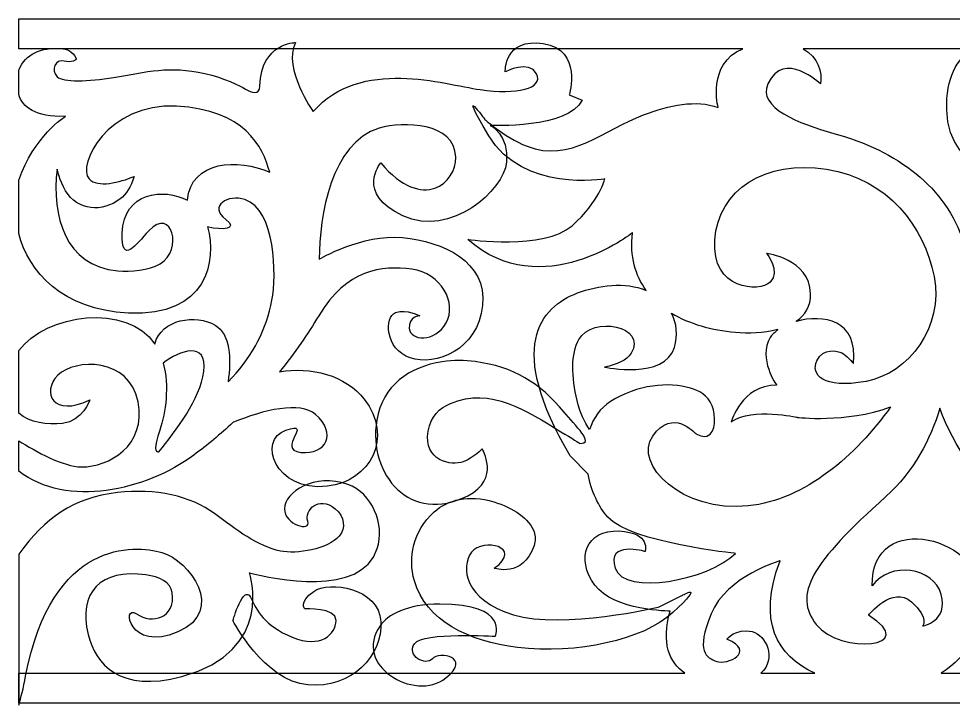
# Model space of a CAD drawing. Header units: centimetres. Extents: x -27.5 to -5.7, y -9.5 to -3.3.
# Drawn here: x -27.5 to -19.12, y -9.5 to -3.35 of the extents above; entities that cross this region are included whole.
import ezdxf

# ---------------------------------------------------------------- set-up
doc = ezdxf.new("R2010")
doc.units = ezdxf.units.CM
doc.header["$MEASUREMENT"] = 0
doc.layers.add('layer 1', color=7, linetype='Continuous')

msp = doc.modelspace()

# ---------------------------------------------------------------- linework, layer by layer
at = {"layer": 'layer 1', "color": 250}
for points, knots in [([(-6.20952, -7.5562), (-6.20952, -7.5562), (-6.0637, -7.52969), (-6.05045, -7.64237), (-6.05045, -7.64237), (-6.03719, -7.75504), (-6.24266, -7.77493), (-6.33545, -7.74841), (-6.33545, -7.74841), (-6.54642, -7.68814), (-6.60865, -7.4776), (-6.79254, -7.40811), (-6.79254, -7.40811), (-6.93299, -7.35503), (-7.14573, -7.3441), (-7.27001, -7.5098), (-7.27001, -7.5098), (-7.27001, -7.5098), (-7.62492, -7.23495), (-8.23915, -7.07578), (-8.23915, -7.07578), (-7.84729, -7.07707), (-7.0926, -7.04137), (-6.60847, -6.77569), (-6.60847, -6.77569), (-5.93063, -6.4037), (-5.90661, -6.82985), (-5.90661, -6.82985), (-5.90661, -6.82985), (-5.90661, -6.82985), (-5.88896, -7.01221), (-6.01838, -7.01221), (-6.01838, -7.01221), (-6.14779, -7.01221), (-6.25367, -6.94162), (-6.25367, -6.94162), (-6.25367, -6.94162), (-6.25367, -6.94162), (-6.25291, -6.98228), (-6.25291, -6.98228), (-6.25291, -6.98228), (-6.25291, -6.98228), (-6.2224, -7.27207), (-5.92498, -7.22631), (-5.92498, -7.22631), (-5.79743, -7.20669), (-5.71198, -7.15199), (-5.65716, -7.08449), (-5.65716, -7.08449), (-5.65716, -7.08449), (-5.65716, -6.62291), (-5.65716, -6.62291), (-5.65716, -6.62291), (-5.76316, -6.47938), (-5.95936, -6.33273), (-6.18427, -6.37981), (-6.18427, -6.37981), (-6.18427, -6.37981), (-5.8071, -6.09818), (-5.65716, -5.70645), (-5.65716, -5.70645), (-5.65716, -5.70645), (-5.65716, -5.04429), (-5.65716, -5.04429), (-5.65716, -5.04429), (-5.77338, -4.70698), (-6.0165, -4.48088), (-6.0165, -4.48088), (-6.0165, -4.48088), (-6.0165, -4.48088), (-6.23003, -4.15296), (-6.11564, -3.9623), (-6.11564, -3.9623), (-6.00124, -3.77165), (-5.80296, -3.97756), (-5.74958, -4.09957), (-5.74958, -4.09957), (-5.72405, -4.15793), (-5.67936, -4.1273), (-5.65716, -4.05363), (-5.65716, -4.05363), (-5.65716, -4.05363), (-5.65716, -3.85443), (-5.65716, -3.85443), (-5.65716, -3.85443), (-5.66869, -3.80989), (-5.68842, -3.76352), (-5.71907, -3.71826), (-5.71907, -3.71826), (-5.74851, -3.67481), (-5.79112, -3.64017), (-5.84072, -3.61693), (-5.84072, -3.61693), (-5.84072, -3.61693), (-5.65716, -3.61693), (-5.65716, -3.61693), (-5.65716, -3.61693), (-5.65716, -3.61693), (-5.65716, -3.34837), (-5.65716, -3.34837), (-5.65716, -3.34837), (-5.65716, -3.34837), (-27.5, -3.34837), (-27.5, -3.34837), (-27.5, -3.34837), (-27.5, -3.34837), (-27.5, -3.61693), (-27.5, -3.61693), (-27.5, -3.61693), (-27.5, -3.61693), (-21.00954, -3.61693), (-21.00954, -3.61693), (-21.00954, -3.61693), (-21.33507, -3.75475), (-21.23022, -4.14298), (-21.23022, -4.14298), (-21.23022, -4.14298), (-21.43006, -4.07207), (-21.66797, -4.12173), (-21.89868, -4.20919), (-21.89868, -4.20919), (-22.24223, -4.33943), (-22.56341, -4.64507), (-22.9425, -4.49138), (-22.9425, -4.49138), (-23.15939, -4.40344), (-23.33584, -4.23704), (-23.32584, -4.24776), (-23.32584, -4.24776), (-23.30984, -4.2649), (-23.59064, -3.8823), (-23.28656, -4.39648), (-23.28656, -4.39648), (-22.98247, -4.91065), (-22.24715, -4.78349), (-22.24715, -4.78349), (-22.24715, -4.78349), (-22.24715, -4.78349), (-22.29138, -4.98252), (-22.54017, -5.20367), (-22.54017, -5.20367), (-22.78897, -5.42482), (-23.47337, -5.32546), (-23.47337, -5.32546), (-23.47337, -5.32546), (-22.81418, -5.91223), (-21.99882, -5.26649), (-21.99882, -5.26649), (-21.99882, -5.26649), (-22.02155, -5.47865), (-21.97281, -5.64932), (-21.87593, -5.78255), (-21.87593, -5.78255), (-22.06528, -5.70321), (-22.30538, -5.73612), (-22.48979, -5.80537), (-22.48979, -5.80537), (-22.8307, -5.93339), (-23.12934, -6.29196), (-22.55725, -7.2639), (-22.55725, -7.2639), (-22.55725, -7.2639), (-22.39679, -7.42972), (-22.39679, -7.42972), (-22.39679, -7.42972), (-22.36715, -7.58225), (-22.30258, -7.72382), (-22.21972, -7.81305), (-22.21972, -7.81305), (-22.00268, -8.04679), (-21.07608, -8.13861), (-21.07608, -8.13861), (-21.07608, -8.13861), (-21.31816, -8.3807), (-22.06946, -8.52261), (-22.15294, -8.27218), (-22.15294, -8.27218), (-22.23641, -8.02175), (-21.88581, -8.12192), (-21.88581, -8.12192), (-21.88581, -8.12192), (-21.88581, -8.12192), (-21.82737, -7.95496), (-22.11954, -7.93827), (-22.11954, -7.93827), (-22.41172, -7.92157), (-22.51189, -8.1887), (-22.33659, -8.42244), (-22.33659, -8.42244), (-22.16128, -8.65617), (-21.66042, -8.65617), (-21.66042, -8.65617), (-21.66042, -8.65617), (-21.7442, -8.9418), (-21.66637, -9.11619), (-21.52924, -9.21192), (-21.52924, -9.21192), (-21.52924, -9.21192), (-27.5, -9.21192), (-27.5, -9.21192), (-27.5, -9.21192), (-27.5, -9.21192), (-27.5, -9.48048), (-27.5, -9.48048), (-27.5, -9.48048), (-27.5, -9.48048), (-5.65716, -9.48048), (-5.65716, -9.48048), (-5.65716, -9.48048), (-5.65716, -9.48048), (-5.65716, -9.21192), (-5.65716, -9.21192), (-5.65716, -9.21192), (-5.65716, -9.21192), (-5.73011, -9.21192), (-5.73011, -9.21192), (-5.73011, -9.21192), (-5.72729, -9.15378), (-5.74042, -9.07238), (-5.81873, -9.01364), (-5.81873, -9.01364), (-5.954, -8.91219), (-5.89482, -8.82765), (-5.90328, -8.71774), (-5.90328, -8.71774), (-5.91173, -8.60784), (-6.17381, -8.37112), (-6.17381, -8.37112), (-6.17381, -8.37112), (-6.17381, -8.37112), (-5.8441, -8.37957), (-5.75955, -8.20203), (-5.75955, -8.20203), (-5.67501, -8.02449), (-5.93709, -7.97377), (-5.93709, -7.97377), (-5.93709, -7.97377), (-5.93709, -7.97377), (-5.74591, -7.87053), (-5.83045, -7.61691), (-5.83045, -7.61691), (-5.88104, -7.46513), (-6.1797, -7.38149), (-6.20952, -7.5562)], [0, 0, 0, 0, 0.016129, 0.016129, 0.016129, 0.016129, 0.0322581, 0.0322581, 0.0322581, 0.0322581, 0.0483871, 0.0483871, 0.0483871, 0.0483871, 0.0645161, 0.0645161, 0.0645161, 0.0645161, 0.0806452, 0.0806452, 0.0806452, 0.0806452, 0.0967742, 0.0967742, 0.0967742, 0.0967742, 0.1129032, 0.1129032, 0.1129032, 0.1129032, 0.1290323, 0.1290323, 0.1290323, 0.1290323, 0.1451613, 0.1451613, 0.1451613, 0.1451613, 0.1612903, 0.1612903, 0.1612903, 0.1612903, 0.1774194, 0.1774194, 0.1774194, 0.1774194, 0.1935484, 0.1935484, 0.1935484, 0.1935484, 0.2096774, 0.2096774, 0.2096774, 0.2096774, 0.2258065, 0.2258065, 0.2258065, 0.2258065, 0.2419355, 0.2419355, 0.2419355, 0.2419355, 0.2580645, 0.2580645, 0.2580645, 0.2580645, 0.2741935, 0.2741935, 0.2741935, 0.2741935, 0.2903226, 0.2903226, 0.2903226, 0.2903226, 0.3064516, 0.3064516, 0.3064516, 0.3064516, 0.3225806, 0.3225806, 0.3225806, 0.3225806, 0.3387097, 0.3387097, 0.3387097, 0.3387097, 0.3548387, 0.3548387, 0.3548387, 0.3548387, 0.3709677, 0.3709677, 0.3709677, 0.3709677, 0.3870968, 0.3870968, 0.3870968, 0.3870968, 0.4032258, 0.4032258, 0.4032258, 0.4032258, 0.4193548, 0.4193548, 0.4193548, 0.4193548, 0.4354839, 0.4354839, 0.4354839, 0.4354839, 0.4516129, 0.4516129, 0.4516129, 0.4516129, 0.4677419, 0.4677419, 0.4677419, 0.4677419, 0.483871, 0.483871, 0.483871, 0.483871, 0.5, 0.5, 0.5, 0.5, 0.516129, 0.516129, 0.516129, 0.516129, 0.5322581, 0.5322581, 0.5322581, 0.5322581, 0.5483871, 0.5483871, 0.5483871, 0.5483871, 0.5645161, 0.5645161, 0.5645161, 0.5645161, 0.5806452, 0.5806452, 0.5806452, 0.5806452, 0.5967742, 0.5967742, 0.5967742, 0.5967742, 0.6129032, 0.6129032, 0.6129032, 0.6129032, 0.6290323, 0.6290323, 0.6290323, 0.6290323, 0.6451613, 0.6451613, 0.6451613, 0.6451613, 0.6612903, 0.6612903, 0.6612903, 0.6612903, 0.6774194, 0.6774194, 0.6774194, 0.6774194, 0.6935484, 0.6935484, 0.6935484, 0.6935484, 0.7096774, 0.7096774, 0.7096774, 0.7096774, 0.7258065, 0.7258065, 0.7258065, 0.7258065, 0.7419355, 0.7419355, 0.7419355, 0.7419355, 0.7580645, 0.7580645, 0.7580645, 0.7580645, 0.7741935, 0.7741935, 0.7741935, 0.7741935, 0.7903226, 0.7903226, 0.7903226, 0.7903226, 0.8064516, 0.8064516, 0.8064516, 0.8064516, 0.8225806, 0.8225806, 0.8225806, 0.8225806, 0.8387097, 0.8387097, 0.8387097, 0.8387097, 0.8548387, 0.8548387, 0.8548387, 0.8548387, 0.8709677, 0.8709677, 0.8709677, 0.8709677, 0.8870968, 0.8870968, 0.8870968, 0.8870968, 0.9032258, 0.9032258, 0.9032258, 0.9032258, 0.9193548, 0.9193548, 0.9193548, 0.9193548, 0.9354839, 0.9354839, 0.9354839, 0.9354839, 0.9516129, 0.9516129, 0.9516129, 0.9516129, 0.9677419, 0.9677419, 0.9677419, 0.9677419, 1, 1, 1, 1]), ([(-23.13909, -3.82453), (-23.13909, -3.82453), (-22.92382, -3.71222), (-22.85831, -3.84325), (-22.85831, -3.84325), (-22.79279, -3.97428), (-23.03613, -4.03043), (-23.36371, -3.98364), (-23.36371, -3.98364), (-23.69129, -3.93684), (-24.43067, -3.6935), (-24.8612, -4.18018), (-24.8612, -4.18018), (-24.8612, -4.18018), (-25.13262, -3.79645), (-25.02031, -3.56247), (-25.02031, -3.56247), (-25.02031, -3.56247), (-25.32642, -3.56247), (-25.33817, -3.95102), (-25.33817, -3.95102), (-25.34079, -4.03796), (-25.41584, -4.01059), (-25.46821, -3.97825), (-25.46821, -3.97825), (-25.51881, -3.947), (-25.66004, -3.87911), (-25.83278, -3.83922), (-25.83278, -3.83922), (-26.15063, -3.76584), (-26.34988, -3.82604), (-26.65124, -3.87535), (-26.65124, -3.87535), (-26.87246, -3.91154), (-27.10281, -3.92102), (-27.1559, -3.86794), (-27.1559, -3.86794), (-27.21743, -3.80641), (-27.16641, -3.70917), (-27.09358, -3.728), (-27.09358, -3.728), (-27.03133, -3.7441), (-26.9734, -3.7248), (-26.98732, -3.69759), (-26.98732, -3.69759), (-27.01609, -3.64136), (-27.0676, -3.62018), (-27.12183, -3.61585), (-27.12183, -3.61585), (-27.29775, -3.60181), (-27.44317, -3.6666), (-27.49526, -3.8027), (-27.49526, -3.8027), (-27.49694, -3.80708), (-27.49852, -3.81155), (-27.5, -3.81608), (-27.5, -3.81608), (-27.5, -3.81608), (-27.5, -3.88716), (-27.5, -3.88716), (-27.5, -3.88716), (-27.5, -3.88716), (-27.5, -4.02856), (-27.5, -4.02856), (-27.5, -4.02856), (-27.4635, -4.13878), (-27.35445, -4.23399), (-27.08117, -4.22213), (-27.08117, -4.22213), (-27.08117, -4.22213), (-27.3679, -4.40474), (-27.49785, -4.79451), (-27.49785, -4.79451), (-27.4986, -4.79676), (-27.49928, -4.79908), (-27.5, -4.80135), (-27.5, -4.80135), (-27.5, -4.80135), (-27.5, -5.2743), (-27.5, -5.2743), (-27.5, -5.2743), (-27.40785, -5.61499), (-27.11473, -5.95662), (-26.51612, -5.98582), (-26.51612, -5.98582), (-25.80901, -6.02031), (-25.72211, -5.5155), (-25.80745, -5.21447), (-25.80745, -5.21447), (-25.67696, -5.2457), (-25.52709, -5.23417), (-25.64295, -5.14728), (-25.64295, -5.14728), (-25.80498, -5.02575), (-25.62031, -4.91893), (-25.47269, -4.96837), (-25.47269, -4.96837), (-25.19575, -5.0611), (-25.18842, -5.64873), (-25.22948, -5.86991), (-25.22948, -5.86991), (-25.2766, -6.1238), (-25.40015, -6.36581), (-25.58372, -6.56034), (-25.58372, -6.56034), (-25.58372, -6.56034), (-25.62311, -6.60208), (-25.62311, -6.60208), (-25.62311, -6.60208), (-25.59265, -6.39383), (-25.60374, -6.17567), (-25.73887, -6.09451), (-25.73887, -6.09451), (-25.90802, -5.99292), (-26.22396, -6.03738), (-26.28014, -6.26397), (-26.28014, -6.26397), (-26.52462, -5.88984), (-27.25956, -5.99415), (-27.5, -6.3218), (-27.5, -6.3218), (-27.5, -6.3218), (-27.5, -6.88137), (-27.5, -6.88137), (-27.5, -6.88137), (-27.4003, -6.97091), (-27.24352, -6.98797), (-27.10678, -6.97494), (-27.10678, -6.97494), (-26.92909, -6.95802), (-26.86139, -6.76341), (-26.86139, -6.76341), (-26.86139, -6.76341), (-27.19139, -6.92418), (-27.30139, -6.69572), (-27.14908, -6.54341), (-27.14908, -6.54341), (-26.99678, -6.39111), (-26.50601, -6.38265), (-26.42986, -6.78033), (-26.42986, -6.78033), (-26.35371, -7.17802), (-26.69217, -7.36417), (-26.93755, -7.36417), (-26.93755, -7.36417), (-27.09899, -7.36417), (-27.3483, -7.225), (-27.5, -7.12978), (-27.5, -7.12978), (-27.5, -7.12978), (-27.5, -7.40123), (-27.5, -7.40123), (-27.5, -7.40123), (-27.06538, -7.7369), (-26.36322, -7.5767), (-25.931, -7.25888), (-25.931, -7.25888), (-25.80757, -7.16813), (-25.69104, -7.07007), (-25.58173, -6.96749), (-25.58173, -6.96749), (-25.3092, -6.85179), (-24.97342, -6.77426), (-24.83833, -6.89376), (-24.83833, -6.89376), (-24.64596, -7.06393), (-24.74215, -7.2563), (-24.97151, -7.23411), (-24.97151, -7.23411), (-25.20087, -7.21191), (-24.84573, -6.94555), (-25.10469, -7.03434), (-25.10469, -7.03434), (-25.36365, -7.12312), (-25.20574, -7.5885), (-24.73475, -7.53746), (-24.73475, -7.53746), (-24.34452, -7.49517), (-24.13902, -7.09473), (-24.40429, -6.75642), (-24.40429, -6.75642), (-24.57016, -6.54487), (-24.88252, -6.46017), (-25.16252, -6.51312), (-25.16252, -6.51312), (-25.02641, -6.3435), (-24.90869, -6.17238), (-24.81064, -6.00988), (-24.81064, -6.00988), (-24.55926, -5.59331), (-24.24324, -5.5574), (-23.9775, -5.59331), (-23.9775, -5.59331), (-23.71176, -5.62922), (-23.56812, -5.89496), (-23.66867, -6.07452), (-23.66867, -6.07452), (-23.76922, -6.25407), (-23.99187, -6.23253), (-23.99905, -6.12479), (-23.99905, -6.12479), (-24.00623, -6.01706), (-23.90568, -6.00988), (-23.90568, -6.00988), (-23.90568, -6.00988), (-23.90568, -6.00988), (-24.01837, -5.9456), (-24.12206, -5.98166), (-24.12206, -5.98166), (-24.22575, -6.01773), (-24.21673, -6.31076), (-23.99132, -6.3874), (-23.99132, -6.3874), (-23.76591, -6.46404), (-23.38271, -6.31527), (-23.34214, -5.91855), (-23.34214, -5.91855), (-23.30157, -5.52183), (-23.69378, -5.34601), (-24.05895, -5.30994), (-24.05895, -5.30994), (-24.42411, -5.27387), (-24.80527, -5.50266), (-24.80527, -5.50266), (-24.80527, -5.50266), (-24.80527, -5.11637), (-24.70181, -4.46075), (-24.26765, -4.32904), (-24.26765, -4.32904), (-24.0536, -4.2641), (-23.58995, -4.27851), (-23.58309, -4.58817), (-23.58309, -4.58817), (-23.58047, -4.70599), (-23.65198, -4.82588), (-23.76913, -4.86656), (-23.76913, -4.86656), (-23.89186, -4.90917), (-24.06468, -4.86484), (-24.25484, -4.64008), (-24.25484, -4.64008), (-24.25484, -4.64008), (-24.48648, -4.91585), (-24.05629, -5.1144), (-24.05629, -5.1144), (-23.62609, -5.31295), (-23.15184, -4.88549), (-23.1274, -4.63499), (-23.1274, -4.63499), (-23.10297, -4.38449), (-23.27404, -4.30506), (-23.27404, -4.30506), (-23.27404, -4.30506), (-23.27404, -4.30506), (-22.57142, -4.33561), (-22.44922, -4.079), (-22.44922, -4.079), (-22.44922, -4.079), (-22.56531, -4.03012), (-22.56531, -4.03012), (-22.56531, -4.03012), (-22.56531, -4.03012), (-22.44311, -3.62688), (-22.79748, -3.57189), (-22.79748, -3.57189), (-23.15184, -3.51691), (-23.13909, -3.82453), (-23.13909, -3.82453)], [0, 0, 0, 0, 0.0147059, 0.0147059, 0.0147059, 0.0147059, 0.0294118, 0.0294118, 0.0294118, 0.0294118, 0.0441176, 0.0441176, 0.0441176, 0.0441176, 0.0588235, 0.0588235, 0.0588235, 0.0588235, 0.0735294, 0.0735294, 0.0735294, 0.0735294, 0.0882353, 0.0882353, 0.0882353, 0.0882353, 0.1029412, 0.1029412, 0.1029412, 0.1029412, 0.1176471, 0.1176471, 0.1176471, 0.1176471, 0.1323529, 0.1323529, 0.1323529, 0.1323529, 0.1470588, 0.1470588, 0.1470588, 0.1470588, 0.1617647, 0.1617647, 0.1617647, 0.1617647, 0.1764706, 0.1764706, 0.1764706, 0.1764706, 0.1911765, 0.1911765, 0.1911765, 0.1911765, 0.2058824, 0.2058824, 0.2058824, 0.2058824, 0.2205882, 0.2205882, 0.2205882, 0.2205882, 0.2352941, 0.2352941, 0.2352941, 0.2352941, 0.25, 0.25, 0.25, 0.25, 0.2647059, 0.2647059, 0.2647059, 0.2647059, 0.2794118, 0.2794118, 0.2794118, 0.2794118, 0.2941176, 0.2941176, 0.2941176, 0.2941176, 0.3088235, 0.3088235, 0.3088235, 0.3088235, 0.3235294, 0.3235294, 0.3235294, 0.3235294, 0.3382353, 0.3382353, 0.3382353, 0.3382353, 0.3529412, 0.3529412, 0.3529412, 0.3529412, 0.3676471, 0.3676471, 0.3676471, 0.3676471, 0.3823529, 0.3823529, 0.3823529, 0.3823529, 0.3970588, 0.3970588, 0.3970588, 0.3970588, 0.4117647, 0.4117647, 0.4117647, 0.4117647, 0.4264706, 0.4264706, 0.4264706, 0.4264706, 0.4411765, 0.4411765, 0.4411765, 0.4411765, 0.4558824, 0.4558824, 0.4558824, 0.4558824, 0.4705882, 0.4705882, 0.4705882, 0.4705882, 0.4852941, 0.4852941, 0.4852941, 0.4852941, 0.5, 0.5, 0.5, 0.5, 0.5147059, 0.5147059, 0.5147059, 0.5147059, 0.5294118, 0.5294118, 0.5294118, 0.5294118, 0.5441176, 0.5441176, 0.5441176, 0.5441176, 0.5588235, 0.5588235, 0.5588235, 0.5588235, 0.5735294, 0.5735294, 0.5735294, 0.5735294, 0.5882353, 0.5882353, 0.5882353, 0.5882353, 0.6029412, 0.6029412, 0.6029412, 0.6029412, 0.6176471, 0.6176471, 0.6176471, 0.6176471, 0.6323529, 0.6323529, 0.6323529, 0.6323529, 0.6470588, 0.6470588, 0.6470588, 0.6470588, 0.6617647, 0.6617647, 0.6617647, 0.6617647, 0.6764706, 0.6764706, 0.6764706, 0.6764706, 0.6911765, 0.6911765, 0.6911765, 0.6911765, 0.7058824, 0.7058824, 0.7058824, 0.7058824, 0.7205882, 0.7205882, 0.7205882, 0.7205882, 0.7352941, 0.7352941, 0.7352941, 0.7352941, 0.75, 0.75, 0.75, 0.75, 0.7647059, 0.7647059, 0.7647059, 0.7647059, 0.7794118, 0.7794118, 0.7794118, 0.7794118, 0.7941176, 0.7941176, 0.7941176, 0.7941176, 0.8088235, 0.8088235, 0.8088235, 0.8088235, 0.8235294, 0.8235294, 0.8235294, 0.8235294, 0.8382353, 0.8382353, 0.8382353, 0.8382353, 0.8529412, 0.8529412, 0.8529412, 0.8529412, 0.8676471, 0.8676471, 0.8676471, 0.8676471, 0.8823529, 0.8823529, 0.8823529, 0.8823529, 0.8970588, 0.8970588, 0.8970588, 0.8970588, 0.9117647, 0.9117647, 0.9117647, 0.9117647, 0.9264706, 0.9264706, 0.9264706, 0.9264706, 0.9411765, 0.9411765, 0.9411765, 0.9411765, 0.9558824, 0.9558824, 0.9558824, 0.9558824, 0.9705882, 0.9705882, 0.9705882, 0.9705882, 1, 1, 1, 1]), ([(-18.95241, -3.61693), (-19.0886, -3.70965), (-19.19054, -3.87913), (-19.18141, -4.16598), (-19.18141, -4.16598), (-19.16224, -4.76859), (-18.49482, -4.81593), (-18.49482, -4.81593), (-18.49482, -4.81593), (-18.49482, -4.81593), (-18.6825, -4.89757), (-18.813, -5.07676), (-18.813, -5.07676), (-18.89776, -5.15517), (-18.9699, -5.24822), (-19.03068, -5.34993), (-19.03068, -5.34993), (-19.18536, -4.86185), (-19.62454, -4.53035), (-20.19258, -4.37587), (-20.19258, -4.37587), (-20.5055, -4.29078), (-20.8817, -4.14461), (-20.7849, -3.93342), (-20.7849, -3.93342), (-20.64082, -3.61907), (-20.31338, -3.93342), (-20.31338, -3.93342), (-20.31338, -3.93342), (-20.29735, -3.82924), (-20.33038, -3.69075), (-20.46942, -3.61693), (-20.46942, -3.61693), (-20.46942, -3.61693), (-18.95241, -3.61693), (-18.95241, -3.61693)], [0, 0, 0, 0, 0.1, 0.1, 0.1, 0.1, 0.2, 0.2, 0.2, 0.2, 0.3, 0.3, 0.3, 0.3, 0.4, 0.4, 0.4, 0.4, 0.5, 0.5, 0.5, 0.5, 0.6, 0.6, 0.6, 0.6, 0.7, 0.7, 0.7, 0.7, 0.8, 0.8, 0.8, 0.8, 1, 1, 1, 1]), ([(-25.98675, -4.97422), (-26.20068, -4.86418), (-26.56156, -4.89946), (-26.57127, -5.26883), (-26.57127, -5.26883), (-26.57903, -5.56355), (-26.45261, -5.37406), (-26.33401, -5.24845), (-26.33401, -5.24845), (-26.12341, -5.02542), (-26.02372, -5.42348), (-26.23201, -5.54396), (-26.23201, -5.54396), (-26.33747, -5.60495), (-26.49255, -5.61842), (-26.61249, -5.60724), (-26.61249, -5.60724), (-27.08737, -5.56296), (-27.20535, -5.11561), (-27.1559, -4.69524), (-27.1559, -4.69524), (-27.1559, -4.69524), (-27.13463, -4.79773), (-27.07913, -4.89097), (-27.07913, -4.89097), (-26.97381, -5.06793), (-26.74817, -5.08747), (-26.58953, -4.96261), (-26.58953, -4.96261), (-26.53666, -4.921), (-26.49159, -4.85766), (-26.46628, -4.76165), (-26.46628, -4.76165), (-26.59253, -4.81526), (-26.79327, -4.8669), (-26.8691, -4.78348), (-26.8691, -4.78348), (-26.97941, -4.66215), (-26.70364, -4.09958), (-26.08593, -4.13268), (-26.08593, -4.13268), (-25.47154, -4.16559), (-25.31547, -4.49312), (-25.24869, -4.72456), (-25.24869, -4.72456), (-25.53458, -4.59621), (-25.95578, -4.61817), (-25.98675, -4.97422)], [0, 0, 0, 0, 0.0769231, 0.0769231, 0.0769231, 0.0769231, 0.1538462, 0.1538462, 0.1538462, 0.1538462, 0.2307692, 0.2307692, 0.2307692, 0.2307692, 0.3076923, 0.3076923, 0.3076923, 0.3076923, 0.3846154, 0.3846154, 0.3846154, 0.3846154, 0.4615385, 0.4615385, 0.4615385, 0.4615385, 0.5384615, 0.5384615, 0.5384615, 0.5384615, 0.6153846, 0.6153846, 0.6153846, 0.6153846, 0.6923077, 0.6923077, 0.6923077, 0.6923077, 0.7692308, 0.7692308, 0.7692308, 0.7692308, 0.8461538, 0.8461538, 0.8461538, 0.8461538, 1, 1, 1, 1]), ([(-20.52969, -6.05797), (-20.52959, -6.05901), (-20.5295, -6.06005), (-20.52942, -6.06109), (-20.52942, -6.06109), (-20.29076, -5.99321), (-19.97315, -6.04484), (-20.01742, -6.43768), (-20.01742, -6.43768), (-20.01742, -6.43768), (-20.08961, -6.35746), (-20.1217, -6.34142), (-20.1217, -6.34142), (-20.15379, -6.32538), (-20.29016, -6.29329), (-20.34631, -6.41362), (-20.34631, -6.41362), (-20.40247, -6.53394), (-20.29016, -6.67032), (-19.90511, -6.59812), (-19.90511, -6.59812), (-19.52006, -6.52592), (-19.20721, -6.10879), (-19.29545, -5.65956), (-19.29545, -5.65956), (-19.38369, -5.21034), (-19.70456, -4.78518), (-20.25807, -4.69694), (-20.25807, -4.69694), (-20.81158, -4.6087), (-21.22872, -4.88144), (-21.26081, -5.33066), (-21.26081, -5.33066), (-21.2929, -5.77989), (-20.85971, -5.80395), (-20.76345, -5.70769), (-20.76345, -5.70769), (-20.66719, -5.61143), (-20.79554, -5.45099), (-20.79554, -5.45099), (-20.79554, -5.45099), (-20.79554, -5.45099), (-20.41049, -5.49912), (-20.40247, -5.81198), (-20.40247, -5.81198), (-20.39958, -5.92438), (-20.45055, -6.00365), (-20.52969, -6.05797)], [0, 0, 0, 0, 0.0769231, 0.0769231, 0.0769231, 0.0769231, 0.1538462, 0.1538462, 0.1538462, 0.1538462, 0.2307692, 0.2307692, 0.2307692, 0.2307692, 0.3076923, 0.3076923, 0.3076923, 0.3076923, 0.3846154, 0.3846154, 0.3846154, 0.3846154, 0.4615385, 0.4615385, 0.4615385, 0.4615385, 0.5384615, 0.5384615, 0.5384615, 0.5384615, 0.6153846, 0.6153846, 0.6153846, 0.6153846, 0.6923077, 0.6923077, 0.6923077, 0.6923077, 0.7692308, 0.7692308, 0.7692308, 0.7692308, 0.8461538, 0.8461538, 0.8461538, 0.8461538, 1, 1, 1, 1]), ([(-20.696, -6.13726), (-20.69683, -6.13517), (-20.69762, -6.13305), (-20.69836, -6.13089), (-20.69836, -6.13089), (-20.82077, -6.1629), (-20.96077, -6.16711), (-21.0763, -6.15692), (-21.0763, -6.15692), (-21.2877, -6.13826), (-21.48885, -6.08296), (-21.64951, -5.98588), (-21.64951, -5.98588), (-21.60222, -6.07584), (-21.58855, -6.18274), (-21.6221, -6.29346), (-21.6221, -6.29346), (-21.71032, -6.5846), (-22.24848, -6.46991), (-22.24848, -6.46991), (-22.24848, -6.46991), (-22.13805, -6.44794), (-22.04948, -6.40944), (-22.01052, -6.34558), (-22.01052, -6.34558), (-21.86228, -6.10255), (-22.35774, -6.00459), (-22.47955, -6.22311), (-22.47955, -6.22311), (-22.55021, -6.34987), (-22.54574, -6.55772), (-22.4955, -6.76986), (-22.4955, -6.76986), (-22.4703, -6.87627), (-22.4282, -6.9622), (-22.38249, -7.02998), (-22.38249, -7.02998), (-22.34934, -6.92649), (-22.289, -6.83689), (-22.19467, -6.77794), (-22.19467, -6.77794), (-21.95468, -6.62794), (-21.67156, -6.59869), (-21.47859, -6.65919), (-21.47859, -6.65919), (-21.40329, -6.6828), (-21.32302, -6.71629), (-21.28437, -6.81611), (-21.28437, -6.81611), (-21.25026, -6.90419), (-21.24695, -7.05919), (-21.33091, -7.08721), (-21.33091, -7.08721), (-21.3775, -7.10275), (-21.43684, -7.06099), (-21.43684, -7.06099), (-21.43684, -7.06099), (-21.43684, -7.06099), (-21.63975, -6.83162), (-21.81619, -7.08746), (-21.81619, -7.08746), (-21.99263, -7.3433), (-21.55152, -7.77559), (-20.96044, -7.71383), (-20.96044, -7.71383), (-20.45051, -7.66056), (-19.99313, -7.25928), (-19.68455, -6.82722), (-19.68455, -6.82722), (-20.09197, -6.97355), (-20.52294, -6.91968), (-20.52294, -6.91968), (-20.52294, -6.91968), (-20.52294, -6.91968), (-20.91587, -6.828), (-21.11234, -6.95897), (-21.11234, -6.95897), (-21.11234, -6.95897), (-21.02065, -6.63153), (-20.70631, -6.63153), (-20.70631, -6.63153), (-20.70631, -6.63153), (-20.87716, -6.39434), (-20.76345, -6.20505), (-20.76345, -6.20505), (-20.74922, -6.18136), (-20.72586, -6.15832), (-20.696, -6.13726)], [0, 0, 0, 0, 0.0434783, 0.0434783, 0.0434783, 0.0434783, 0.0869565, 0.0869565, 0.0869565, 0.0869565, 0.1304348, 0.1304348, 0.1304348, 0.1304348, 0.173913, 0.173913, 0.173913, 0.173913, 0.2173913, 0.2173913, 0.2173913, 0.2173913, 0.2608696, 0.2608696, 0.2608696, 0.2608696, 0.3043478, 0.3043478, 0.3043478, 0.3043478, 0.3478261, 0.3478261, 0.3478261, 0.3478261, 0.3913043, 0.3913043, 0.3913043, 0.3913043, 0.4347826, 0.4347826, 0.4347826, 0.4347826, 0.4782609, 0.4782609, 0.4782609, 0.4782609, 0.5217391, 0.5217391, 0.5217391, 0.5217391, 0.5652174, 0.5652174, 0.5652174, 0.5652174, 0.6086957, 0.6086957, 0.6086957, 0.6086957, 0.6521739, 0.6521739, 0.6521739, 0.6521739, 0.6956522, 0.6956522, 0.6956522, 0.6956522, 0.7391304, 0.7391304, 0.7391304, 0.7391304, 0.7826087, 0.7826087, 0.7826087, 0.7826087, 0.826087, 0.826087, 0.826087, 0.826087, 0.8695652, 0.8695652, 0.8695652, 0.8695652, 0.9130435, 0.9130435, 0.9130435, 0.9130435, 1, 1, 1, 1]), ([(-26.24256, -7.22909), (-26.2752, -7.23585), (-26.29156, -7.19907), (-26.23525, -7.03417), (-26.23525, -7.03417), (-26.18081, -6.87473), (-26.14965, -6.63846), (-26.20494, -6.43539), (-26.20494, -6.43539), (-26.06032, -6.32078), (-25.8061, -6.23146), (-25.84122, -6.50834), (-25.84122, -6.50834), (-25.87327, -6.76096), (-26.09052, -7.03571), (-26.24256, -7.22909)], [0, 0, 0, 0, 0.2, 0.2, 0.2, 0.2, 0.4, 0.4, 0.4, 0.4, 0.6, 0.6, 0.6, 0.6, 1, 1, 1, 1]), ([(-23.34567, -7.20296), (-23.34567, -7.20296), (-23.17864, -7.47276), (-23.47415, -7.62266), (-23.47415, -7.62266), (-23.98554, -7.88206), (-24.37061, -7.43828), (-24.29081, -6.94563), (-24.29081, -6.94563), (-24.24064, -6.63586), (-23.99725, -6.46629), (-23.70275, -6.42239), (-23.70275, -6.42239), (-23.60177, -6.40734), (-23.50183, -6.40905), (-23.40734, -6.42096), (-23.40734, -6.42096), (-23.06517, -6.46408), (-22.82634, -6.61405), (-22.61216, -6.87147), (-22.61216, -6.87147), (-22.51237, -6.99139), (-22.33264, -7.16248), (-22.47057, -7.15297), (-22.47057, -7.15297), (-22.47057, -7.15297), (-22.5397, -7.10844), (-22.63973, -7.04848), (-22.63973, -7.04848), (-22.9461, -6.86484), (-23.26792, -6.64049), (-23.63046, -6.79557), (-23.63046, -6.79557), (-23.72682, -6.83679), (-23.80605, -6.9096), (-23.8296, -7.0445), (-23.8296, -7.0445), (-23.87671, -7.31431), (-23.61547, -7.35713), (-23.51697, -7.31859), (-23.51697, -7.31859), (-23.41847, -7.28005), (-23.34567, -7.20296), (-23.34567, -7.20296)], [0, 0, 0, 0, 0.0833333, 0.0833333, 0.0833333, 0.0833333, 0.1666667, 0.1666667, 0.1666667, 0.1666667, 0.25, 0.25, 0.25, 0.25, 0.3333333, 0.3333333, 0.3333333, 0.3333333, 0.4166667, 0.4166667, 0.4166667, 0.4166667, 0.5, 0.5, 0.5, 0.5, 0.5833333, 0.5833333, 0.5833333, 0.5833333, 0.6666667, 0.6666667, 0.6666667, 0.6666667, 0.75, 0.75, 0.75, 0.75, 0.8333333, 0.8333333, 0.8333333, 0.8333333, 1, 1, 1, 1]), ([(-19.23199, -9.21192), (-18.9889, -9.06097), (-18.84858, -8.80293), (-18.84425, -8.5667), (-18.84425, -8.5667), (-18.83371, -7.99121), (-19.8662, -7.72866), (-19.84896, -8.43079), (-19.84896, -8.43079), (-19.69036, -8.2054), (-19.29801, -8.26383), (-19.23123, -8.50591), (-19.23123, -8.50591), (-19.16445, -8.748), (-19.39819, -8.78974), (-19.39819, -8.78974), (-19.39819, -8.78974), (-19.39819, -8.78974), (-19.3314, -8.72296), (-19.49836, -8.5727), (-19.49836, -8.5727), (-19.66531, -8.42244), (-19.88333, -8.69239), (-19.88333, -8.69239), (-19.88333, -8.69239), (-19.40188, -8.98975), (-20.13821, -9.04639), (-20.35062, -8.77735), (-20.35062, -8.77735), (-20.56302, -8.5083), (-20.3931, -8.2251), (-19.72756, -7.63037), (-19.72756, -7.63037), (-19.47536, -7.405), (-19.32808, -7.11325), (-19.2424, -6.83779), (-19.2424, -6.83779), (-19.12425, -7.18659), (-18.86845, -7.50198), (-18.65759, -7.72737), (-18.65759, -7.72737), (-18.38498, -8.01879), (-17.72695, -8.37601), (-17.52014, -8.49821), (-17.52014, -8.49821), (-17.21934, -8.67595), (-17.54516, -9.06581), (-17.80144, -9.03704), (-17.80144, -9.03704), (-17.9364, -9.02189), (-18.03815, -8.92322), (-18.00896, -8.86483), (-18.00896, -8.86483), (-17.95256, -8.75203), (-17.52014, -8.78963), (-17.81155, -8.64862), (-17.81155, -8.64862), (-17.89351, -8.60896), (-17.9658, -8.60053), (-18.02739, -8.60891), (-18.02739, -8.60891), (-18.27726, -8.64288), (-18.35175, -8.87201), (-18.25777, -9.08273), (-18.25777, -9.08273), (-18.23604, -9.13145), (-18.20471, -9.17492), (-18.1649, -9.21192), (-18.1649, -9.21192), (-18.1649, -9.21192), (-19.23199, -9.21192), (-19.23199, -9.21192)], [0, 0, 0, 0, 0.0526316, 0.0526316, 0.0526316, 0.0526316, 0.1052632, 0.1052632, 0.1052632, 0.1052632, 0.1578947, 0.1578947, 0.1578947, 0.1578947, 0.2105263, 0.2105263, 0.2105263, 0.2105263, 0.2631579, 0.2631579, 0.2631579, 0.2631579, 0.3157895, 0.3157895, 0.3157895, 0.3157895, 0.3684211, 0.3684211, 0.3684211, 0.3684211, 0.4210526, 0.4210526, 0.4210526, 0.4210526, 0.4736842, 0.4736842, 0.4736842, 0.4736842, 0.5263158, 0.5263158, 0.5263158, 0.5263158, 0.5789474, 0.5789474, 0.5789474, 0.5789474, 0.6315789, 0.6315789, 0.6315789, 0.6315789, 0.6842105, 0.6842105, 0.6842105, 0.6842105, 0.7368421, 0.7368421, 0.7368421, 0.7368421, 0.7894737, 0.7894737, 0.7894737, 0.7894737, 0.8421053, 0.8421053, 0.8421053, 0.8421053, 0.8947368, 0.8947368, 0.8947368, 0.8947368, 1, 1, 1, 1]), ([(-25.43164, -8.31402), (-25.43164, -8.31402), (-25.1921, -9.0152), (-26.03822, -9.242), (-26.03822, -9.242), (-26.59348, -9.39083), (-26.81237, -9.12875), (-26.87753, -8.86688), (-26.87753, -8.86688), (-26.9722, -8.4864), (-26.76397, -8.2769), (-26.36008, -8.331), (-26.36008, -8.331), (-26.23688, -8.3475), (-26.13718, -8.3989), (-26.1241, -8.49049), (-26.1241, -8.49049), (-26.10665, -8.61261), (-26.15563, -8.67602), (-26.22105, -8.70764), (-26.22105, -8.70764), (-26.28647, -8.73926), (-26.3737, -8.72836), (-26.44348, -8.68038), (-26.44348, -8.68038), (-26.58305, -8.58443), (-26.50856, -9.03466), (-26.07242, -8.84276), (-26.07242, -8.84276), (-25.63628, -8.65085), (-25.97245, -8.20063), (-26.21669, -8.13084), (-26.21669, -8.13084), (-26.46093, -8.06106), (-27.20237, -8.00872), (-27.43788, -9.23864), (-27.43788, -9.23864), (-27.45858, -9.34673), (-27.47934, -9.43257), (-27.5, -9.5), (-27.5, -9.5), (-27.5, -9.5), (-27.5, -8.14689), (-27.5, -8.14689), (-27.5, -8.14689), (-27.26164, -7.81782), (-27.01672, -7.64267), (-26.61418, -7.59448), (-26.61418, -7.59448), (-26.27661, -7.55407), (-25.95255, -7.62519), (-25.74566, -7.78193), (-25.74566, -7.78193), (-25.55226, -7.92845), (-25.35492, -8.07496), (-25.15364, -8.1183), (-25.15364, -8.1183), (-25.01075, -8.14907), (-24.72684, -8.1018), (-24.6268, -7.98382), (-24.6268, -7.98382), (-24.56743, -7.91381), (-24.57598, -7.81082), (-24.66403, -7.73832), (-24.66403, -7.73832), (-24.81232, -7.6162), (-24.94316, -7.75576), (-24.90827, -7.85171), (-24.90827, -7.85171), (-24.87338, -7.94766), (-25.11762, -7.8866), (-25.11762, -7.73832), (-25.11762, -7.73832), (-25.11762, -7.59003), (-24.84721, -7.41557), (-24.55063, -7.52025), (-24.55063, -7.52025), (-24.33284, -7.59712), (-24.21505, -7.88066), (-24.28542, -8.09603), (-24.28542, -8.09603), (-24.42944, -8.53689), (-25.21193, -8.36904), (-25.43164, -8.31402)], [0, 0, 0, 0, 0.0454545, 0.0454545, 0.0454545, 0.0454545, 0.0909091, 0.0909091, 0.0909091, 0.0909091, 0.1363636, 0.1363636, 0.1363636, 0.1363636, 0.1818182, 0.1818182, 0.1818182, 0.1818182, 0.2272727, 0.2272727, 0.2272727, 0.2272727, 0.2727273, 0.2727273, 0.2727273, 0.2727273, 0.3181818, 0.3181818, 0.3181818, 0.3181818, 0.3636364, 0.3636364, 0.3636364, 0.3636364, 0.4090909, 0.4090909, 0.4090909, 0.4090909, 0.4545455, 0.4545455, 0.4545455, 0.4545455, 0.5, 0.5, 0.5, 0.5, 0.5454545, 0.5454545, 0.5454545, 0.5454545, 0.5909091, 0.5909091, 0.5909091, 0.5909091, 0.6363636, 0.6363636, 0.6363636, 0.6363636, 0.6818182, 0.6818182, 0.6818182, 0.6818182, 0.7272727, 0.7272727, 0.7272727, 0.7272727, 0.7727273, 0.7727273, 0.7727273, 0.7727273, 0.8181818, 0.8181818, 0.8181818, 0.8181818, 0.8636364, 0.8636364, 0.8636364, 0.8636364, 0.9090909, 0.9090909, 0.9090909, 0.9090909, 1, 1, 1, 1]), ([(-21.63635, -8.6697), (-21.33101, -8.38403), (-21.55478, -8.51676), (-21.55478, -8.51676), (-21.55478, -8.51676), (-21.55478, -8.51676), (-21.75869, -8.61872), (-21.75869, -8.61872), (-21.75869, -8.61872), (-21.75869, -8.61872), (-22.6253, -8.82263), (-23.06371, -8.69009), (-23.06371, -8.69009), (-23.50211, -8.55755), (-23.54289, -8.26188), (-23.44094, -8.12934), (-23.44094, -8.12934), (-23.33898, -7.9968), (-22.97195, -8.07836), (-23.23703, -8.27207), (-23.23703, -8.27207), (-23.23703, -8.27207), (-22.98214, -8.36383), (-22.88019, -8.06817), (-22.88019, -8.06817), (-22.86585, -8.02659), (-22.86684, -7.98582), (-22.87983, -7.94699), (-22.87983, -7.94699), (-22.91952, -7.82833), (-23.07131, -7.7278), (-23.24055, -7.67774), (-23.24055, -7.67774), (-23.47128, -7.60949), (-23.65248, -7.65732), (-23.77544, -7.76714), (-23.77544, -7.76714), (-23.96727, -7.93848), (-24.01139, -8.17824), (-23.95367, -8.38336), (-23.95367, -8.38336), (-23.85242, -8.7432), (-23.46607, -8.92829), (-23.02895, -8.98117), (-23.02895, -8.98117), (-22.50139, -9.04499), (-21.89987, -8.91624), (-21.63635, -8.6697)], [0, 0, 0, 0, 0.0769231, 0.0769231, 0.0769231, 0.0769231, 0.1538462, 0.1538462, 0.1538462, 0.1538462, 0.2307692, 0.2307692, 0.2307692, 0.2307692, 0.3076923, 0.3076923, 0.3076923, 0.3076923, 0.3846154, 0.3846154, 0.3846154, 0.3846154, 0.4615385, 0.4615385, 0.4615385, 0.4615385, 0.5384615, 0.5384615, 0.5384615, 0.5384615, 0.6153846, 0.6153846, 0.6153846, 0.6153846, 0.6923077, 0.6923077, 0.6923077, 0.6923077, 0.7692308, 0.7692308, 0.7692308, 0.7692308, 0.8461538, 0.8461538, 0.8461538, 0.8461538, 1, 1, 1, 1]), ([(-20.84786, -9.21192), (-20.70309, -9.08392), (-20.79974, -8.86784), (-20.92582, -8.83982), (-20.92582, -8.83982), (-21.07608, -8.80643), (-21.15121, -8.90661), (-21.15121, -8.90661), (-21.15121, -8.90661), (-20.88408, -9.02347), (-21.15121, -9.14034), (-21.24303, -9.10695), (-21.24303, -9.10695), (-21.33486, -9.07356), (-21.43503, -9.02347), (-21.29312, -8.68122), (-21.29312, -8.68122), (-21.15121, -8.33896), (-20.67539, -8.2054), (-20.67539, -8.2054), (-20.67539, -8.2054), (-20.87833, -8.74657), (-20.70815, -9.05549), (-20.36289, -9.21192), (-20.36289, -9.21192), (-20.36289, -9.21192), (-20.84786, -9.21192), (-20.84786, -9.21192)], [0, 0, 0, 0, 0.125, 0.125, 0.125, 0.125, 0.25, 0.25, 0.25, 0.25, 0.375, 0.375, 0.375, 0.375, 0.5, 0.5, 0.5, 0.5, 0.625, 0.625, 0.625, 0.625, 0.75, 0.75, 0.75, 0.75, 1, 1, 1, 1]), ([(-24.93444, -8.63677), (-24.93444, -8.63677), (-24.65531, -8.61932), (-24.65531, -8.74144), (-24.65531, -8.74144), (-24.65531, -8.86356), (-24.79487, -8.9944), (-25.04783, -8.88973), (-25.04783, -8.88973), (-25.30079, -8.78505), (-25.36185, -8.65421), (-25.42291, -8.53209), (-25.42291, -8.53209), (-25.48397, -8.40997), (-25.57992, -8.74144), (-25.57992, -8.74144), (-25.57992, -8.74144), (-25.57992, -8.74144), (-25.30079, -9.28225), (-24.90827, -9.31715), (-24.90827, -9.31715), (-24.51574, -9.35204), (-24.23661, -9.05546), (-24.25406, -8.75016), (-24.25406, -8.75016), (-24.2715, -8.44486), (-24.71637, -8.3838), (-24.85593, -8.47976), (-24.85593, -8.47976), (-24.9955, -8.57571), (-24.93444, -8.63677), (-24.93444, -8.63677)], [0, 0, 0, 0, 0.1111111, 0.1111111, 0.1111111, 0.1111111, 0.2222222, 0.2222222, 0.2222222, 0.2222222, 0.3333333, 0.3333333, 0.3333333, 0.3333333, 0.4444444, 0.4444444, 0.4444444, 0.4444444, 0.5555556, 0.5555556, 0.5555556, 0.5555556, 0.6666667, 0.6666667, 0.6666667, 0.6666667, 0.7777778, 0.7777778, 0.7777778, 0.7777778, 1, 1, 1, 1]), ([(-23.79186, -9.08241), (-23.73442, -9.01221), (-23.43372, -9.06461), (-23.6706, -9.25472), (-23.6706, -9.25472), (-23.80975, -9.36639), (-24.02399, -9.33654), (-24.16855, -9.23322), (-24.16855, -9.23322), (-24.30867, -9.13309), (-24.38333, -8.96393), (-24.26075, -8.78773), (-24.26075, -8.78773), (-24.1931, -8.6905), (-24.02191, -8.59214), (-23.72604, -8.59263), (-23.72604, -8.59263), (-23.09485, -8.59369), (-23.22838, -8.88192), (-23.22838, -8.88192), (-23.22838, -8.88192), (-23.22838, -8.88192), (-23.87482, -8.83989), (-23.9514, -8.94839), (-23.9514, -8.94839), (-24.02799, -9.05688), (-23.84929, -9.15261), (-23.79186, -9.08241)], [0, 0, 0, 0, 0.125, 0.125, 0.125, 0.125, 0.25, 0.25, 0.25, 0.25, 0.375, 0.375, 0.375, 0.375, 0.5, 0.5, 0.5, 0.5, 0.625, 0.625, 0.625, 0.625, 0.75, 0.75, 0.75, 0.75, 1, 1, 1, 1])]:
    msp.add_open_spline(points, degree=3, knots=knots, dxfattribs=at)

doc.saveas('drawing.dxf')
